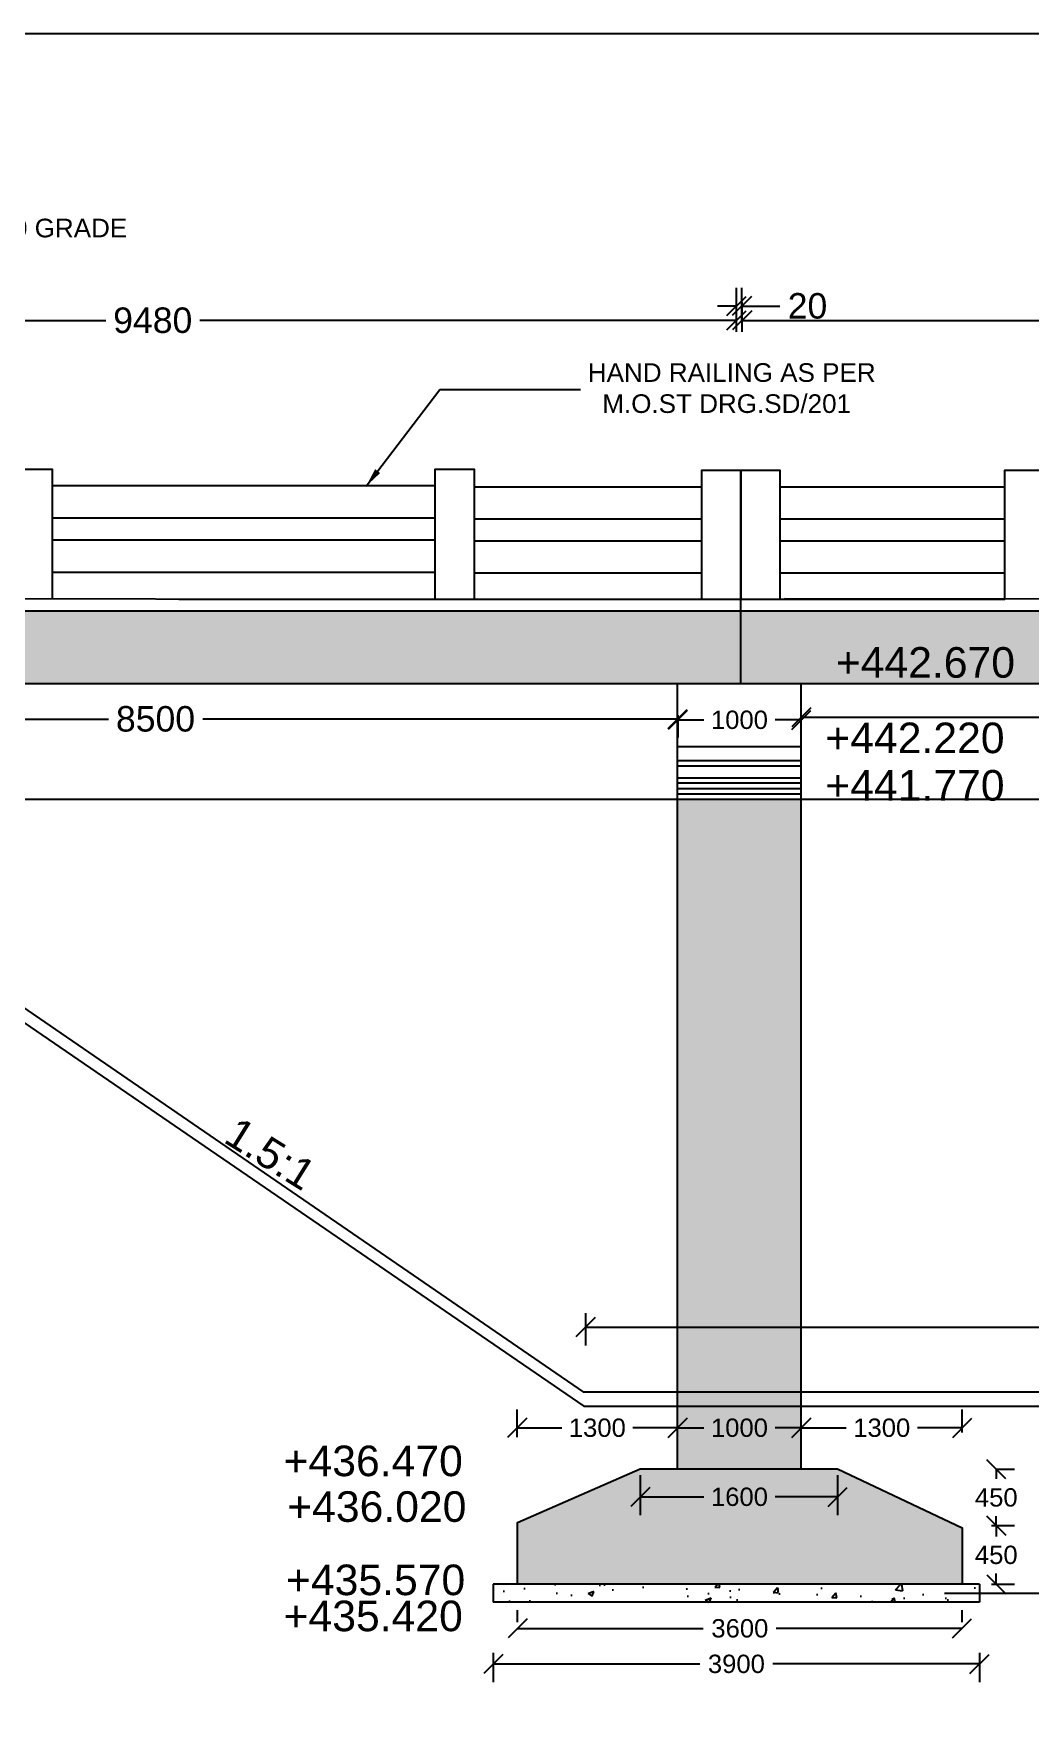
# Model space of a CAD drawing. Header units: inches. Extents: x 214 to 450, y 289 to 479.
# Drawn here: x 238.57 to 248.35, y 340.27 to 356.72 of the extents above; entities that cross this region are included whole.
import ezdxf

# ---------------------------------------------------------------- set-up
doc = ezdxf.new("R2010")
doc.units = ezdxf.units.IN
doc.header["$MEASUREMENT"] = 0
for name, color, linetype in [('DIMENSION', 255, 'Continuous'), ('DRAWING', 2, 'Continuous'), ('HATCH', 7, 'Continuous'), ('TEXT', 255, 'Continuous')]:
    doc.layers.add(name, color=color, linetype=linetype)
doc.styles.get("Standard").update_dxf_attribs({"font": 'arial.ttf'})
doc.dimstyles.get("Standard").update_dxf_attribs({"dimtxt": 0.18, "dimasz": 0.1875, "dimexe": 0.18, "dimexo": 0.0625, "dimgap": 0.09, "dimtad": 0, "dimtih": 1, "dimtoh": 1, "dimdec": 4, "dimzin": 0, "dimdsep": 46, "dimtxsty": 'Standard', "dimcen": 0.09, "dimadec": 0, "dimazin": 0, "dimtfac": 1, "dimtdec": 4, "dimtofl": 0, "dimtmove": 0, "dimatfit": 3, "dimfxl": 1, "dimtolj": 1, "dimtzin": 0, "dimarcsym": 0})
pattern_1 = [(50, (0, 0), (0.57380815, -0.0502017), [0.06, -0.66]), (355, (0, 0), (-0.1110011, 0.6017537), [0.048, -0.528]), (100.4514, (0.0478, -0.0042), (0.4628075, 0.5515516), [0.05099215, -0.5609137]), (46.1842, (0, 0.16), (0.8537928, -0.1324152), [0.09, -0.99]), (96.6356, (0.07115, 0.149), (0.7477302, 0.7792943), [0.0764882, -0.8413704]), (351.1842, (0, 0.16), (0.7477296, 0.7792949), [0.072, -0.792]), (21, (0.08, 0.12), (0.47752564, -0.3220951), [0.06, -0.66]), (326, (0.08, 0.12), (0.1946523, 0.58012), [0.048, -0.528]), (71.4514, (0.1198, 0.09316), (0.6721781, 0.2580244), [0.05099215, -0.5609137]), (37.5, (0, 0), (0.00972788, 0.26631508), [0, -0.5216, 0, -0.536, 0, -0.53]), (7.5, (0, 0), (0.21045563, 0.31552937), [0, -0.3056, 0, -0.5096, 0, -0.202]), (327.5, (-0.1784, 0), (0.42705795, -0.0180439), [0, -0.2, 0, -0.624, 0, -0.828]), (317.5, (-0.2584, 0), (0.46654894, 0.080084), [0, -0.26, 0, -0.4144, 0, -0.588])]

# ---------------------------------------------------------------- blocks, each defined once
blk = doc.blocks.new('_Oblique')
at = {"color": 0, "linetype": 'ByBlock', "lineweight": -2}
blk.add_line((-0.5, -0.5), (0.5, 0.5), dxfattribs=at)
blk = doc.blocks.new('*D71')
at = {"layer": 'Defpoints', "color": 0, "ltscale": 0.02, "transparency": 16777216}
for p in [(243.08, 340.882), (247.852, 340.882), (247.852, 340.711)]:
    blk.add_point(p, dxfattribs=at)
at = {"layer": 'DIMENSION', "color": 0, "lineweight": -2, "ltscale": 0.02, "transparency": 16777216}
for p, q in [((243.08, 340.819), (243.08, 340.531)), ((243.08, 340.711), (245.108, 340.711)), ((247.852, 340.711), (245.825, 340.711)), ((247.852, 340.819), (247.852, 340.531))]:
    blk.add_line(p, q, dxfattribs=at)
at = {"layer": 'DIMENSION', "color": 0, "lineweight": -2, "ltscale": 0.02, "transparency": 16777216, "xscale": 0.1875, "yscale": 0.1875, "zscale": 0.1875, "rotation": 180}
blk.add_blockref('_Oblique', (243.08, 340.711), dxfattribs=at)
at = {"layer": 'DIMENSION', "color": 0, "lineweight": -2, "ltscale": 0.02, "transparency": 16777216, "xscale": 0.1875, "yscale": 0.1875, "zscale": 0.1875}
blk.add_blockref('_Oblique', (247.852, 340.711), dxfattribs=at)
at = {"layer": 'DIMENSION', "color": 0, "ltscale": 0.02, "transparency": 16777216, "insert": (245.466, 340.711), "char_height": 0.18, "attachment_point": 5}
blk.add_mtext('\\A1;3900', dxfattribs=at)
blk = doc.blocks.new('*D72')
at = {"layer": 'Defpoints', "color": 0, "ltscale": 0.02, "transparency": 16777216}
for p in [(243.318, 341.06), (243.318, 341.06), (247.681, 341.06)]:
    blk.add_point(p, dxfattribs=at)
at = {"layer": 'DIMENSION', "color": 0, "lineweight": -2, "ltscale": 0.02, "transparency": 16777216}
for p, q in [((243.318, 341.122), (243.318, 341.24)), ((247.681, 341.122), (247.681, 341.24)), ((243.318, 341.06), (245.141, 341.06)), ((247.681, 341.06), (245.858, 341.06))]:
    blk.add_line(p, q, dxfattribs=at)
at = {"layer": 'DIMENSION', "color": 0, "lineweight": -2, "ltscale": 0.02, "transparency": 16777216, "xscale": 0.1875, "yscale": 0.1875, "zscale": 0.1875, "rotation": 180}
blk.add_blockref('_Oblique', (243.318, 341.06), dxfattribs=at)
at = {"layer": 'DIMENSION', "color": 0, "lineweight": -2, "ltscale": 0.02, "transparency": 16777216, "xscale": 0.1875, "yscale": 0.1875, "zscale": 0.1875}
blk.add_blockref('_Oblique', (247.681, 341.06), dxfattribs=at)
at = {"layer": 'DIMENSION', "color": 0, "ltscale": 0.02, "transparency": 16777216, "insert": (245.5, 341.06), "char_height": 0.18, "attachment_point": 5}
blk.add_mtext('\\A1;3600', dxfattribs=at)
blk = doc.blocks.new('*D74')
at = {"layer": 'Defpoints', "color": 0, "ltscale": 0.02, "transparency": 16777216}
for p in [(244.522, 342.625), (246.459, 342.625), (246.459, 342.351)]:
    blk.add_point(p, dxfattribs=at)
at = {"layer": 'DIMENSION', "color": 0, "lineweight": -2, "ltscale": 0.02, "transparency": 16777216}
for p, q in [((244.522, 342.563), (244.522, 342.171)), ((246.459, 342.563), (246.459, 342.171)), ((244.522, 342.351), (245.146, 342.351)), ((246.459, 342.351), (245.846, 342.351))]:
    blk.add_line(p, q, dxfattribs=at)
at = {"layer": 'DIMENSION', "color": 0, "lineweight": -2, "ltscale": 0.02, "transparency": 16777216, "xscale": 0.1875, "yscale": 0.1875, "zscale": 0.1875, "rotation": 180}
blk.add_blockref('_Oblique', (244.522, 342.351), dxfattribs=at)
at = {"layer": 'DIMENSION', "color": 0, "lineweight": -2, "ltscale": 0.02, "transparency": 16777216, "xscale": 0.1875, "yscale": 0.1875, "zscale": 0.1875}
blk.add_blockref('_Oblique', (246.459, 342.351), dxfattribs=at)
at = {"layer": 'DIMENSION', "color": 0, "ltscale": 0.02, "transparency": 16777216, "insert": (245.496, 342.351), "char_height": 0.18, "attachment_point": 5}
blk.add_mtext('\\A1;1600', dxfattribs=at)
blk = doc.blocks.new('*D76')
at = {"layer": 'Defpoints', "color": 0, "ltscale": 0.02, "transparency": 16777216}
for p in [(247.683, 343.029), (246.103, 342.92), (247.683, 342.92)]:
    blk.add_point(p, dxfattribs=at)
at = {"layer": 'DIMENSION', "color": 0, "lineweight": -2, "ltscale": 0.02, "transparency": 16777216}
for p, q in [((246.103, 342.982), (246.103, 343.209)), ((247.683, 342.982), (247.683, 343.209)), ((246.103, 343.029), (246.543, 343.029)), ((247.683, 343.029), (247.243, 343.029))]:
    blk.add_line(p, q, dxfattribs=at)
at = {"layer": 'DIMENSION', "color": 0, "lineweight": -2, "ltscale": 0.02, "transparency": 16777216, "xscale": 0.1875, "yscale": 0.1875, "zscale": 0.1875, "rotation": 180}
blk.add_blockref('_Oblique', (246.103, 343.029), dxfattribs=at)
at = {"layer": 'DIMENSION', "color": 0, "lineweight": -2, "ltscale": 0.02, "transparency": 16777216, "xscale": 0.1875, "yscale": 0.1875, "zscale": 0.1875}
blk.add_blockref('_Oblique', (247.683, 343.029), dxfattribs=at)
at = {"layer": 'DIMENSION', "color": 0, "ltscale": 0.02, "transparency": 16777216, "insert": (246.893, 343.029), "char_height": 0.18, "attachment_point": 5}
blk.add_mtext('\\A1;1300', dxfattribs=at)
blk = doc.blocks.new('*D77')
at = {"layer": 'Defpoints', "color": 0, "ltscale": 0.02, "transparency": 16777216}
for p in [(244.889, 343.029), (244.889, 342.926), (246.103, 342.926)]:
    blk.add_point(p, dxfattribs=at)
at = {"layer": 'DIMENSION', "color": 0, "lineweight": -2, "ltscale": 0.02, "transparency": 16777216}
for p, q in [((244.889, 342.989), (244.889, 343.209)), ((246.103, 342.989), (246.103, 343.209)), ((244.889, 343.029), (245.146, 343.029)), ((246.103, 343.029), (245.846, 343.029))]:
    blk.add_line(p, q, dxfattribs=at)
at = {"layer": 'DIMENSION', "color": 0, "lineweight": -2, "ltscale": 0.02, "transparency": 16777216, "xscale": 0.1875, "yscale": 0.1875, "zscale": 0.1875, "rotation": 180}
blk.add_blockref('_Oblique', (244.889, 343.029), dxfattribs=at)
at = {"layer": 'DIMENSION', "color": 0, "lineweight": -2, "ltscale": 0.02, "transparency": 16777216, "xscale": 0.1875, "yscale": 0.1875, "zscale": 0.1875}
blk.add_blockref('_Oblique', (246.103, 343.029), dxfattribs=at)
at = {"layer": 'DIMENSION', "color": 0, "ltscale": 0.02, "transparency": 16777216, "insert": (245.496, 343.029), "char_height": 0.18, "attachment_point": 5}
blk.add_mtext('\\A1;1000', dxfattribs=at)
blk = doc.blocks.new('*D78')
at = {"layer": 'Defpoints', "color": 0, "ltscale": 0.02, "transparency": 16777216}
for p in [(243.314, 343.029), (243.314, 342.874), (244.889, 342.874)]:
    blk.add_point(p, dxfattribs=at)
at = {"layer": 'DIMENSION', "color": 0, "lineweight": -2, "ltscale": 0.02, "transparency": 16777216}
for p, q in [((243.314, 342.937), (243.314, 343.209)), ((244.889, 342.937), (244.889, 343.209)), ((243.314, 343.029), (243.751, 343.029)), ((244.889, 343.029), (244.451, 343.029))]:
    blk.add_line(p, q, dxfattribs=at)
at = {"layer": 'DIMENSION', "color": 0, "lineweight": -2, "ltscale": 0.02, "transparency": 16777216, "xscale": 0.1875, "yscale": 0.1875, "zscale": 0.1875, "rotation": 180}
blk.add_blockref('_Oblique', (243.314, 343.029), dxfattribs=at)
at = {"layer": 'DIMENSION', "color": 0, "lineweight": -2, "ltscale": 0.02, "transparency": 16777216, "xscale": 0.1875, "yscale": 0.1875, "zscale": 0.1875}
blk.add_blockref('_Oblique', (244.889, 343.029), dxfattribs=at)
at = {"layer": 'DIMENSION', "color": 0, "ltscale": 0.02, "transparency": 16777216, "insert": (244.101, 343.029), "char_height": 0.18, "attachment_point": 5}
blk.add_mtext('\\A1;1300', dxfattribs=at)
blk = doc.blocks.new('*D79')
at = {"layer": 'Defpoints', "color": 0, "ltscale": 0.02, "transparency": 16777216}
for p in [(247.959, 342.622), (247.959, 342.069), (248.017, 342.069)]:
    blk.add_point(p, dxfattribs=at)
at = {"layer": 'DIMENSION', "color": 0, "lineweight": -2, "ltscale": 0.02, "transparency": 16777216}
for p, q in [((248.017, 342.622), (248.017, 342.527)), ((248.021, 342.622), (248.197, 342.622)), ((248.017, 342.069), (248.017, 342.163)), ((248.021, 342.069), (248.197, 342.069))]:
    blk.add_line(p, q, dxfattribs=at)
at = {"layer": 'DIMENSION', "color": 0, "lineweight": -2, "ltscale": 0.02, "transparency": 16777216, "xscale": 0.1875, "yscale": 0.1875, "zscale": 0.1875}
for p, rotation in [((248.017, 342.622), 90), ((248.017, 342.069), 270)]:
    blk.add_blockref('_Oblique', p, dxfattribs=dict(at, rotation=rotation))
at = {"layer": 'DIMENSION', "color": 0, "ltscale": 0.02, "transparency": 16777216, "insert": (248.017, 342.345), "char_height": 0.18, "attachment_point": 5}
blk.add_mtext('\\A1;450', dxfattribs=at)
blk = doc.blocks.new('*D80')
at = {"layer": 'Defpoints', "color": 0, "ltscale": 0.02, "transparency": 16777216}
for p in [(247.909, 342.069), (247.909, 341.493), (248.017, 341.493)]:
    blk.add_point(p, dxfattribs=at)
at = {"layer": 'DIMENSION', "color": 0, "lineweight": -2, "ltscale": 0.02, "transparency": 16777216}
for p, q in [((247.971, 342.069), (248.197, 342.069)), ((248.017, 342.069), (248.017, 341.963)), ((248.017, 341.493), (248.017, 341.599)), ((247.971, 341.493), (248.197, 341.493))]:
    blk.add_line(p, q, dxfattribs=at)
at = {"layer": 'DIMENSION', "color": 0, "lineweight": -2, "ltscale": 0.02, "transparency": 16777216, "xscale": 0.1875, "yscale": 0.1875, "zscale": 0.1875}
for p, rotation in [((248.017, 342.069), 90), ((248.017, 341.493), 270)]:
    blk.add_blockref('_Oblique', p, dxfattribs=dict(at, rotation=rotation))
at = {"layer": 'DIMENSION', "color": 0, "ltscale": 0.02, "transparency": 16777216, "insert": (248.017, 341.781), "char_height": 0.18, "attachment_point": 5}
blk.add_mtext('\\A1;450', dxfattribs=at)
blk = doc.blocks.new('*D81')
at = {"layer": 'Defpoints', "color": 0, "ltscale": 0.02, "transparency": 16777216}
for p in [(243.985, 344.217), (258.512, 344.217), (258.512, 344.017)]:
    blk.add_point(p, dxfattribs=at)
at = {"layer": 'DIMENSION', "color": 0, "lineweight": -2, "ltscale": 0.02, "transparency": 16777216}
for p, q in [((243.985, 344.155), (243.985, 343.837)), ((258.512, 344.155), (258.512, 343.837)), ((243.985, 344.017), (250.828, 344.017)), ((258.512, 344.017), (251.668, 344.017))]:
    blk.add_line(p, q, dxfattribs=at)
at = {"layer": 'DIMENSION', "color": 0, "lineweight": -2, "ltscale": 0.02, "transparency": 16777216, "xscale": 0.1875, "yscale": 0.1875, "zscale": 0.1875, "rotation": 180}
blk.add_blockref('_Oblique', (243.985, 344.017), dxfattribs=at)
at = {"layer": 'DIMENSION', "color": 0, "lineweight": -2, "ltscale": 0.02, "transparency": 16777216, "xscale": 0.1875, "yscale": 0.1875, "zscale": 0.1875}
blk.add_blockref('_Oblique', (258.512, 344.017), dxfattribs=at)
at = {"layer": 'DIMENSION', "color": 0, "ltscale": 0.02, "transparency": 16777216, "insert": (251.248, 344.017), "char_height": 0.18, "attachment_point": 5}
blk.add_mtext('\\A1;12000', dxfattribs=at)
blk = doc.blocks.new('*D111')
at = {"layer": 'Defpoints', "color": 0, "ltscale": 0.02, "transparency": 16777216}
for p in [(245.523, 353.9), (245.523, 353.726), (256.983, 353.726)]:
    blk.add_point(p, dxfattribs=at)
at = {"layer": 'DIMENSION', "color": 0, "lineweight": -2, "ltscale": 0.02, "transparency": 16777216}
for p, q in [((245.523, 353.789), (245.523, 354.08)), ((256.983, 353.789), (256.983, 354.08)), ((245.523, 353.9), (250.79, 353.9)), ((256.983, 353.9), (251.715, 353.9))]:
    blk.add_line(p, q, dxfattribs=at)
at = {"layer": 'DIMENSION', "color": 0, "lineweight": -2, "ltscale": 0.02, "transparency": 16777216, "xscale": 0.1875, "yscale": 0.1875, "zscale": 0.1875, "rotation": 180}
blk.add_blockref('_Oblique', (245.523, 353.9), dxfattribs=at)
at = {"layer": 'DIMENSION', "color": 0, "lineweight": -2, "ltscale": 0.02, "transparency": 16777216, "xscale": 0.1875, "yscale": 0.1875, "zscale": 0.1875}
blk.add_blockref('_Oblique', (256.983, 353.9), dxfattribs=at)
at = {"layer": 'DIMENSION', "color": 0, "ltscale": 0.02, "transparency": 16777216, "insert": (251.253, 353.9), "char_height": 0.25, "attachment_point": 5}
blk.add_mtext('\\A1;9480', dxfattribs=at)
blk = doc.blocks.new('*D112')
at = {"layer": 'Defpoints', "color": 0, "ltscale": 0.02, "transparency": 16777216}
for p in [(245.467, 354.041), (245.467, 353.839), (245.519, 353.839)]:
    blk.add_point(p, dxfattribs=at)
at = {"layer": 'DIMENSION', "color": 0, "lineweight": -2, "ltscale": 0.02, "transparency": 16777216}
for p, q in [((245.467, 353.901), (245.467, 354.221)), ((245.519, 353.901), (245.519, 354.221)), ((245.467, 354.041), (245.28, 354.041)), ((245.519, 354.041), (245.894, 354.041))]:
    blk.add_line(p, q, dxfattribs=at)
at = {"layer": 'DIMENSION', "color": 0, "lineweight": -2, "ltscale": 0.02, "transparency": 16777216, "xscale": 0.1875, "yscale": 0.1875, "zscale": 0.1875}
blk.add_blockref('_Oblique', (245.467, 354.041), dxfattribs=at)
at = {"layer": 'DIMENSION', "color": 0, "lineweight": -2, "ltscale": 0.02, "transparency": 16777216, "xscale": 0.1875, "yscale": 0.1875, "zscale": 0.1875, "rotation": 180}
blk.add_blockref('_Oblique', (245.519, 354.041), dxfattribs=at)
at = {"layer": 'DIMENSION', "color": 0, "ltscale": 0.02, "transparency": 16777216, "insert": (246.164, 354.041), "char_height": 0.25, "attachment_point": 5}
blk.add_mtext('\\A1;20', dxfattribs=at)
blk = doc.blocks.new('*D113')
at = {"layer": 'Defpoints', "color": 0, "ltscale": 0.02, "transparency": 16777216}
for p in [(234.007, 353.9), (234.007, 353.726), (245.467, 353.726)]:
    blk.add_point(p, dxfattribs=at)
at = {"layer": 'DIMENSION', "color": 0, "lineweight": -2, "ltscale": 0.02, "transparency": 16777216}
for p, q in [((234.007, 353.789), (234.007, 354.08)), ((245.467, 353.789), (245.467, 354.08)), ((234.007, 353.9), (239.275, 353.9)), ((245.467, 353.9), (240.2, 353.9))]:
    blk.add_line(p, q, dxfattribs=at)
at = {"layer": 'DIMENSION', "color": 0, "lineweight": -2, "ltscale": 0.02, "transparency": 16777216, "xscale": 0.1875, "yscale": 0.1875, "zscale": 0.1875, "rotation": 180}
blk.add_blockref('_Oblique', (234.007, 353.9), dxfattribs=at)
at = {"layer": 'DIMENSION', "color": 0, "lineweight": -2, "ltscale": 0.02, "transparency": 16777216, "xscale": 0.1875, "yscale": 0.1875, "zscale": 0.1875}
blk.add_blockref('_Oblique', (245.467, 353.9), dxfattribs=at)
at = {"layer": 'DIMENSION', "color": 0, "ltscale": 0.02, "transparency": 16777216, "insert": (239.737, 353.9), "char_height": 0.25, "attachment_point": 5}
blk.add_mtext('\\A1;9480', dxfattribs=at)
blk = doc.blocks.new('*D119')
at = {"layer": 'Defpoints', "color": 0, "ltscale": 0.02, "transparency": 16777216}
for p in [(234.639, 350.087), (244.89, 350.087), (244.89, 349.987)]:
    blk.add_point(p, dxfattribs=at)
at = {"layer": 'DIMENSION', "color": 0, "lineweight": -2, "ltscale": 0.02, "transparency": 16777216}
for p, q in [((234.639, 350.024), (234.639, 349.807)), ((234.639, 349.987), (239.301, 349.987)), ((244.89, 349.987), (240.227, 349.987)), ((244.89, 350.024), (244.89, 349.807))]:
    blk.add_line(p, q, dxfattribs=at)
at = {"layer": 'DIMENSION', "color": 0, "lineweight": -2, "ltscale": 0.02, "transparency": 16777216, "xscale": 0.1875, "yscale": 0.1875, "zscale": 0.1875, "rotation": 180}
blk.add_blockref('_Oblique', (234.639, 349.987), dxfattribs=at)
at = {"layer": 'DIMENSION', "color": 0, "lineweight": -2, "ltscale": 0.02, "transparency": 16777216, "xscale": 0.1875, "yscale": 0.1875, "zscale": 0.1875}
blk.add_blockref('_Oblique', (244.89, 349.987), dxfattribs=at)
at = {"layer": 'DIMENSION', "color": 0, "ltscale": 0.02, "transparency": 16777216, "insert": (239.764, 349.987), "char_height": 0.25, "attachment_point": 5}
blk.add_mtext('\\A1;8500', dxfattribs=at)
blk = doc.blocks.new('*D120')
at = {"layer": 'Defpoints', "color": 0, "ltscale": 0.02, "transparency": 16777216}
for p in [(244.889, 349.978), (244.889, 349.875), (246.103, 349.875)]:
    blk.add_point(p, dxfattribs=at)
at = {"layer": 'DIMENSION', "color": 0, "lineweight": -2, "ltscale": 0.02, "transparency": 16777216}
for p, q in [((244.889, 349.937), (244.889, 350.158)), ((246.103, 349.937), (246.103, 350.158)), ((244.889, 349.978), (245.146, 349.978)), ((246.103, 349.978), (245.846, 349.978))]:
    blk.add_line(p, q, dxfattribs=at)
at = {"layer": 'DIMENSION', "color": 0, "lineweight": -2, "ltscale": 0.02, "transparency": 16777216, "xscale": 0.1875, "yscale": 0.1875, "zscale": 0.1875, "rotation": 180}
blk.add_blockref('_Oblique', (244.889, 349.978), dxfattribs=at)
at = {"layer": 'DIMENSION', "color": 0, "lineweight": -2, "ltscale": 0.02, "transparency": 16777216, "xscale": 0.1875, "yscale": 0.1875, "zscale": 0.1875}
blk.add_blockref('_Oblique', (246.103, 349.978), dxfattribs=at)
at = {"layer": 'DIMENSION', "color": 0, "ltscale": 0.02, "transparency": 16777216, "insert": (245.496, 349.978), "char_height": 0.18, "attachment_point": 5}
blk.add_mtext('\\A1;1000', dxfattribs=at)
blk = doc.blocks.new('*D121')
at = {"layer": 'Defpoints', "color": 0, "ltscale": 0.02, "transparency": 16777216}
for p in [(246.103, 350.003), (256.413, 350.004), (256.413, 350.004)]:
    blk.add_point(p, dxfattribs=at)
at = {"layer": 'DIMENSION', "color": 0, "lineweight": -2, "ltscale": 0.02, "transparency": 16777216}
for p, q in [((246.103, 350.065), (246.103, 350.184)), ((256.413, 350.066), (256.413, 350.184)), ((246.103, 350.004), (250.9, 350.004)), ((256.413, 350.004), (251.617, 350.004))]:
    blk.add_line(p, q, dxfattribs=at)
at = {"layer": 'DIMENSION', "color": 0, "lineweight": -2, "ltscale": 0.02, "transparency": 16777216, "xscale": 0.1875, "yscale": 0.1875, "zscale": 0.1875, "rotation": 180}
blk.add_blockref('_Oblique', (246.103, 350.004), dxfattribs=at)
at = {"layer": 'DIMENSION', "color": 0, "lineweight": -2, "ltscale": 0.02, "transparency": 16777216, "xscale": 0.1875, "yscale": 0.1875, "zscale": 0.1875}
blk.add_blockref('_Oblique', (256.413, 350.004), dxfattribs=at)
at = {"layer": 'DIMENSION', "color": 0, "ltscale": 0.02, "transparency": 16777216, "insert": (251.258, 350.004), "char_height": 0.18, "attachment_point": 5}
blk.add_mtext('\\A1;8500', dxfattribs=at)

msp = doc.modelspace()

# ---------------------------------------------------------------- hatches: boundary and pattern name
at = {"layer": 'DRAWING', "ltscale": 0.02}
h = msp.add_hatch(dxfattribs=at)
h.set_pattern_fill('AR-CONC', color=256, scale=0.08, style=0)
h.set_pattern_definition(pattern_1)
h.paths.add_polyline_path([(247.85242, 341.49582), (243.08008, 341.49582), (243.08008, 341.318), (247.85242, 341.318)])
at = {"layer": 'HATCH', "ltscale": 0.02}
h = msp.add_hatch(dxfattribs=at)
h.set_pattern_fill('AR-CONC', color=256, scale=0.08, style=0)
h.set_pattern_definition(pattern_1)
h.paths.add_polyline_path([(251.25944, 351.04572), (234.03283, 351.04572), (234.03283, 350.33537), (234.63396, 350.33537), (251.25944, 350.33567)])
h = msp.add_hatch(dxfattribs=at)
h.set_pattern_fill('AR-CONC', color=256, scale=0.08, style=0)
h.set_pattern_definition(pattern_1)
h.paths.add_polyline_path([(257.6377, 349.19957), (256.41312, 349.19957), (256.41312, 343.3805), (257.6377, 343.3805)])
h.paths.add_polyline_path([(246.10317, 349.19957), (244.88864, 349.19957), (244.88864, 343.3805), (246.10317, 343.3805)])
h.paths.add_polyline_path([(246.10317, 343.3805), (244.88864, 343.3805), (244.88864, 343.24052), (246.10317, 343.24052)])
h.paths.add_polyline_path([(246.10317, 343.24052), (244.88864, 343.24052), (244.88864, 342.62537), (246.10317, 342.62537)])
h.paths.add_polyline_path([(246.45858, 342.62537), (246.11322, 342.62537), (244.88864, 342.62537), (244.52221, 342.62537), (243.31801, 342.10055), (243.31801, 341.49582), (247.68111, 341.49582), (247.68111, 342.04713)])

# ---------------------------------------------------------------- linework, layer by layer
at = {"layer": 'DRAWING', "ltscale": 0.02}
msp.add_lwpolyline([(310.47228, 289.32157), (214.2227, 289.32157), (214.2227, 356.71607), (310.47228, 356.71607)], close=True, dxfattribs=at)
for points in [[(269.08814, 351.04572), (234.03283, 351.04572), (234.03283, 352.43742)], [(234.40152, 351.17119), (245.1256, 351.16295), (245.1256, 352.43114), (245.50945, 352.43114), (245.50945, 351.16163)], [(238.36622, 351.16992), (238.36622, 352.43938), (238.75008, 352.43938), (238.75008, 351.16986)], [(242.50879, 351.16992), (242.50879, 352.43938), (242.89265, 352.43938), (242.89265, 351.16986)], [(245.50945, 351.16295), (248.10078, 351.16295), (248.10078, 352.43114), (248.48463, 352.43114), (248.48463, 351.16163)], [(245.50945, 350.33557), (245.50945, 352.43114), (245.89331, 352.43114), (245.89331, 351.16163)], [(245.93697, 351.17119), (256.66105, 351.16295), (256.66105, 352.43114), (257.0449, 352.43114), (257.0449, 351.16295)], [(242.50879, 352.27568), (238.75008, 352.27568)], [(242.89265, 352.26744), (245.1256, 352.26744)], [(245.89331, 352.26744), (248.10078, 352.26744)], [(238.75008, 351.9616), (242.50879, 351.9616)], [(242.89265, 351.95337), (245.1256, 351.95337)], [(245.89331, 351.95337), (248.10078, 351.95337)], [(242.51137, 351.74337), (238.75008, 351.74337)], [(242.89523, 351.73513), (245.1256, 351.73513)], [(245.89331, 351.73513), (248.10078, 351.73513)], [(238.75008, 351.42929), (242.50879, 351.42929)], [(242.89265, 351.42106), (245.1256, 351.42106)], [(245.89331, 351.42106), (248.10078, 351.42106)], [(239.9935, 351.16295), (245.1256, 351.16295)], [(245.1256, 351.16295), (245.50945, 351.16295)], [(234.63396, 350.33537), (267.87996, 350.33597)], [(244.88864, 342.62537), (244.88864, 350.33555)], [(246.10317, 342.62537), (246.10317, 350.33555)], [(234.74775, 349.55806), (243.96786, 343.24052), (258.54784, 343.24052), (267.56278, 349.44053), (267.62085, 349.62207), (258.50424, 343.3805), (243.96759, 343.3805), (235.49012, 349.19957), (234.69205, 349.732), (234.74775, 349.55806)], [(244.88864, 349.71834), (246.10317, 349.71834)], [(244.88864, 349.58057), (246.10317, 349.58057)], [(244.88864, 349.52843), (246.10317, 349.52843)], [(244.88864, 349.40928), (246.10317, 349.40928)], [(244.88864, 349.36087), (246.10317, 349.36087)], [(244.88864, 349.30502), (246.10317, 349.30502)], [(244.88864, 349.25289), (246.10317, 349.25289)], [(235.49012, 349.19957), (267.00374, 349.19957)], [(243.31801, 341.49582), (243.31801, 342.10055), (244.52221, 342.62537), (244.88864, 342.62537), (246.11322, 342.62537), (246.45858, 342.62537), (247.68111, 342.04713), (247.68111, 341.49582)], [(247.85242, 341.49582), (243.08008, 341.49582)], [(243.08008, 341.49582), (243.08008, 341.318)], [(247.85242, 341.49582), (247.85242, 341.318)], [(247.85242, 341.318), (243.08008, 341.318)]]:
    msp.add_lwpolyline(points, dxfattribs=at)
at = {"layer": 'TEXT', "ltscale": 0.02}
msp.add_lwpolyline([(247.51004, 341.40473), (248.67529, 341.40473), (248.67529, 341.65686), (248.67529, 341.056)], dxfattribs=at)

# ---------------------------------------------------------------- texts
at = {"layer": 'TEXT'}
for s, p in [('+442.670', (246.44148, 350.39254)), ('+442.220', (246.33889, 349.65173)), ('+441.770', (246.33889, 349.18592)), ('+436.470', (241.02105, 342.55454)), ('+436.020', (241.05649, 342.10624)), ('+435.570', (241.04467, 341.38659)), ('+435.420', (241.02105, 341.03267))]:
    msp.add_text(s, height=0.3, dxfattribs=at).set_placement(p)
msp.add_text('1.5:1', height=0.3, rotation=328.023041, dxfattribs=at).set_placement((240.41896, 345.84004))
at = {"layer": 'TEXT', "char_height": 0.1829181, "width": 5.4509606, "attachment_point": 1}
for s, insert in [('75 TH WEARING COAT IN CC M30 GRADE', (234.40405, 354.89803)), ('HAND RAILING AS PER\\P  M.O.ST DRG.SD/201', (244.00764, 353.47927))]:
    msp.add_mtext(s, dxfattribs=dict(at, insert=insert))

# ---------------------------------------------------------------- dimensions: what is measured, and where the dimension line sits
at = {"layer": 'DIMENSION', "ltscale": 0.02}
dim = msp.add_linear_dim(base=(245.46746, 354.04072), p1=(245.51872, 353.83887), p2=(245.46746, 353.83887), text='20', dimstyle='Standard', override={"dimtxt": 0.25, "dimblk1": 'Oblique', "dimblk2": 'Oblique', "dimsah": 1}, dxfattribs=at)
dim.commit()
dim.dimension.update_dxf_attribs({"geometry": '*D112', "text_midpoint": (246.16449, 354.04072), "dimtype": 160})
for base, p1, p2, text, override, picture, middle in [((234.00748, 353.89989), (245.46746, 353.72626), (234.00748, 353.72626), '9480', {"dimtxt": 0.25, "dimblk1": 'Oblique', "dimblk2": 'Oblique', "dimsah": 1}, '*D113', (239.73747, 353.89989)), ((245.52254, 353.89989), (256.98252, 353.72626), (245.52254, 353.72626), '9480', {"dimtxt": 0.25, "dimblk1": 'Oblique', "dimblk2": 'Oblique', "dimsah": 1}, '*D111', (251.25253, 353.89989)), ((244.88965, 349.98652), (234.63876, 350.08698), (244.88965, 350.08698), '8500', {"dimtxt": 0.25, "dimblk1": 'Oblique', "dimblk2": 'Oblique', "dimsah": 1}, '*D119', (239.76421, 349.98652)), ((256.41312, 350.00376), (246.10317, 350.00264), (256.41312, 350.00376), '8500', {"dimblk1": 'Oblique', "dimblk2": 'Oblique', "dimsah": 1}, '*D121', (251.25815, 350.00376)), ((258.51175, 344.01746), (243.98454, 344.21738), (258.51175, 344.21738), '12000', {"dimblk1": 'Oblique', "dimblk2": 'Oblique', "dimsah": 1}, '*D81', (251.24814, 344.01746)), ((243.31801, 341.05953), (247.68111, 341.05953), (243.31801, 341.05953), '3600', {"dimblk1": 'Oblique', "dimblk2": 'Oblique', "dimsah": 1}, '*D72', (245.49956, 341.05953)), ((247.85242, 340.71056), (243.08008, 340.88171), (247.85242, 340.88171), '3900', {"dimblk1": 'Oblique', "dimblk2": 'Oblique', "dimsah": 1}, '*D71', (245.46625, 340.71056))]:
    dim = msp.add_linear_dim(base=base, p1=p1, p2=p2, text=text, dimstyle='Standard', override=override, dxfattribs=at)
    dim.commit()
    dim.dimension.update_dxf_attribs({"geometry": picture, "text_midpoint": middle})
for p1, p2, distance, text, picture, middle in [((246.10317, 349.87483), (244.88864, 349.87483), -0.10296, '1000', '*D120', (245.49591, 349.97779)), ((244.88864, 342.87405), (243.31402, 342.87405), -0.15508, '1300', '*D78', (244.10133, 343.02914)), ((246.10317, 342.92618), (244.88864, 342.92618), -0.10296, '1000', '*D77', (245.49591, 343.02914)), ((246.10317, 342.91997), (247.6831, 342.91997), 0.10917, '1300', '*D76', (246.89313, 343.02914)), ((247.95898, 342.62198), (247.95898, 342.06878), 0.05793, '450', '*D79', (248.01691, 342.34538)), ((247.90852, 342.06878), (247.90852, 341.4929), 0.10839, '450', '*D80', (248.01691, 341.78084))]:
    dim = msp.add_aligned_dim(p1=p1, p2=p2, distance=distance, text=text, dimstyle='Standard', override={"dimblk1": 'Oblique', "dimblk2": 'Oblique', "dimsah": 1}, dxfattribs=at)
    dim.commit()
    dim.dimension.update_dxf_attribs({"geometry": picture, "text_midpoint": middle})
dim = msp.add_linear_dim(base=(246.45858, 342.35082), p1=(244.52221, 342.62537), p2=(246.45858, 342.62537), angle=0, text='1600', dimstyle='Standard', override={"dimblk1": 'Oblique', "dimblk2": 'Oblique', "dimsah": 1}, dxfattribs=at)
dim.commit()
dim.dimension.update_dxf_attribs({"geometry": '*D74', "text_midpoint": (245.49596, 342.35082), "dimtype": 161})

# ---------------------------------------------------------------- leaders
msp.add_leader([(241.83074, 352.27135), (242.55648, 353.22215), (243.93623, 353.22215)], dimstyle='Standard', override={"dimtxt": 0.25}, dxfattribs=at)

doc.saveas('drawing.dxf')
